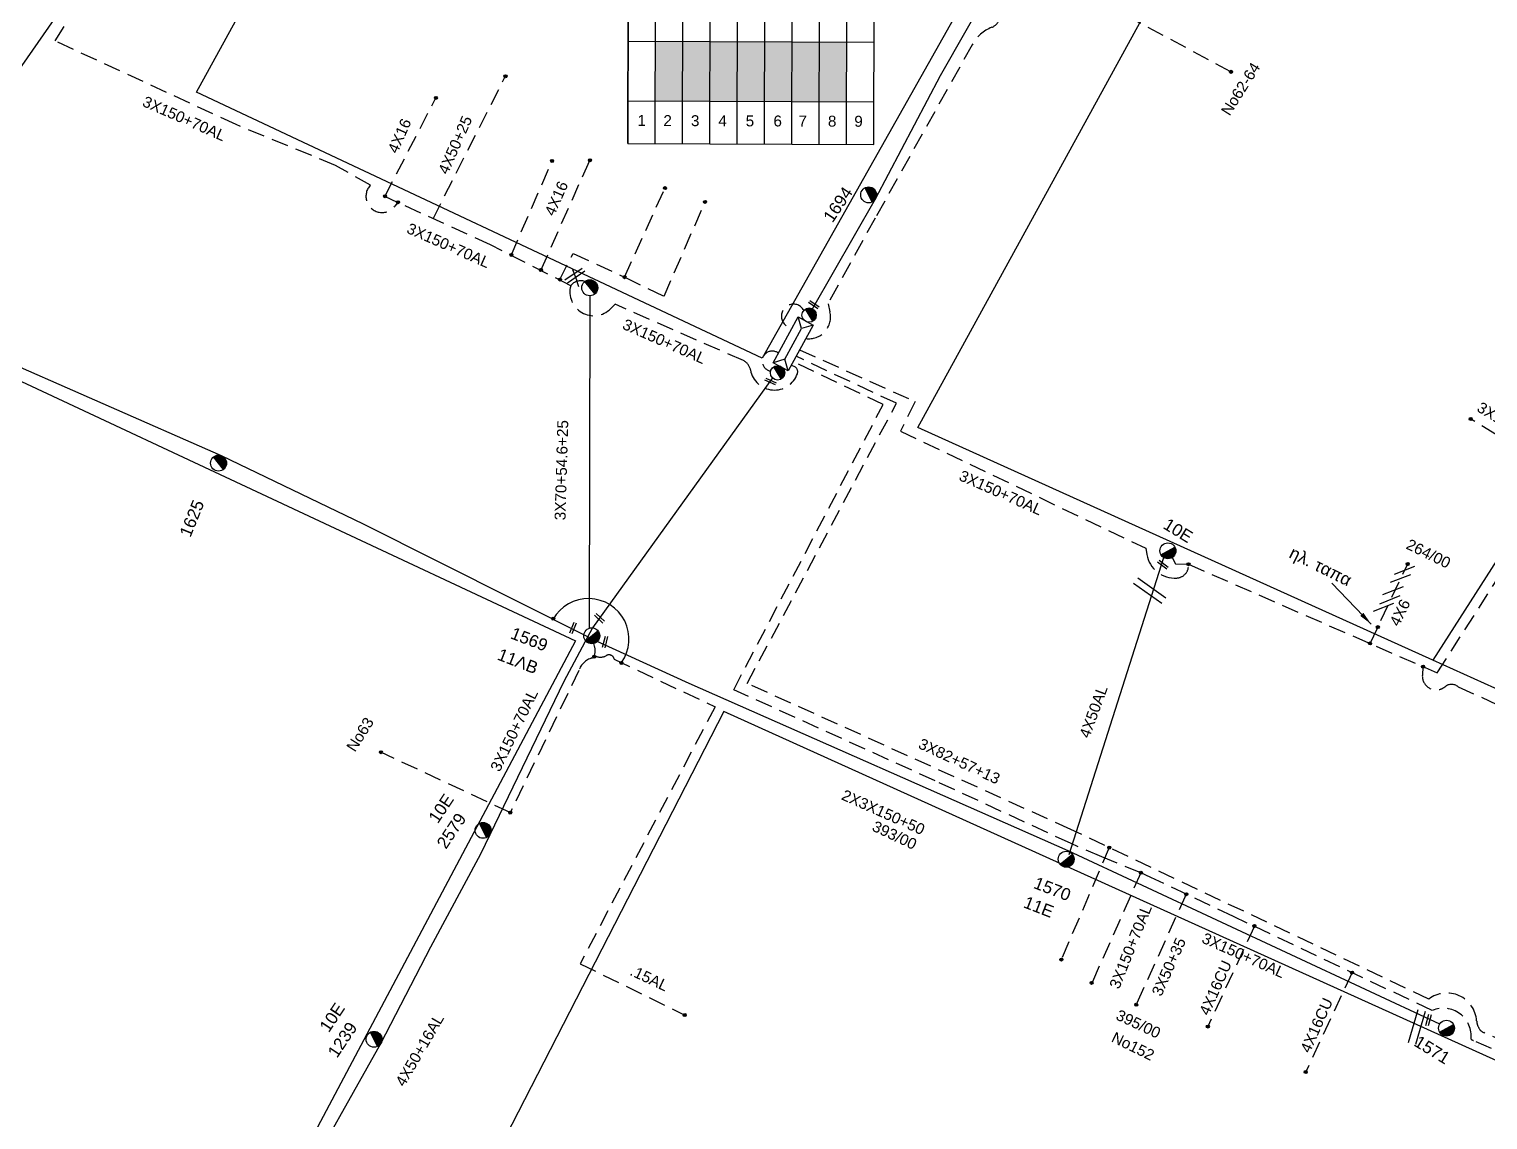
# Model space of a CAD drawing. Header units: millimetres. Extents: x 2662 to 4998, y 438 to 1235.
# Drawn here: x 4689.3 to 4797.9, y 828.7 to 909.9 of the extents above; entities that cross this region are included whole.
import ezdxf
from ezdxf.enums import TextEntityAlignment as Align

# ---------------------------------------------------------------- set-up
doc = ezdxf.new("R2010")
doc.units = ezdxf.units.MM
doc.linetypes.add('DASHED', pattern=[19.05, 12.7, -6.35])
for name, color, linetype in [('Άγνωστα', 7, 'Continuous'), ('Ασφαλειοκιβώτια Χ.Τ 9 αναχωρήσεων', 7, 'Continuous'), ('Γυμνά εναέρια ΧΤ και ΦΟΠ (3Φ)   4x50+16AL', 7, 'Continuous'), ('Εναέρια παροχή ΧΤ 4x16', 7, 'SYN_LINE'), ('Επιγραφές - Σχήματα', 7, 'Continuous'), ('Καλώδια ΧΤ   15AL', 7, 'DASHED'), ('Καλώδια ΧΤ   3x150+70 XLPE', 7, 'DASHED'), ('Καλώδια ΧΤ   3x150+70AL', 7, 'DASHED'), ('Καλώδια ΧΤ   3x150AL+50CU', 7, 'DASHED'), ('Καλώδια ΧΤ   4x50AL', 7, 'DASHED'), ('Μηχανική τομή', 7, 'Continuous'), ('Στύλος ΦΜ', 7, 'Continuous'), ('Στύλος ΦΜ @ 1', 7, 'Continuous'), ('Συνδέσεις', 7, 'Continuous'), ('Συνεστραμμένα ΧΤ   3x70+54.6+25 AL', 7, 'SYN_LINE'), ('Συνεστραμμενα ΧΤ  4Χ120+25 Al', 7, 'Continuous'), ('Τομή', 7, 'Continuous'), ('Υποσταθμός εναέριος 2 στύλων', 7, 'Continuous'), ('Υποσταθμός πόλεως', 7, 'Continuous'), ('Υπόβαθρο ΔΕΗ', 7, 'Continuous'), ('Υπόγεια καλώδια Παροχών ΧΤ   4x16CU', 7, 'DASHED'), ('Υπόγεια καλώδια Παροχών ΧΤ   4x6', 7, 'DASHED')]:
    doc.layers.add(name, color=color, linetype=linetype)
doc.styles.add('arial', font='ARIAL.TTF')
doc.styles.get("Standard").update_dxf_attribs({"font": 'ARIAL.TTF'})
doc.linetypes.add('SYN_LINE', pattern='A,0.5,-0.0001,["/\\/\\/\\/",Standard,S=0.1,R=0,X=0,Y=-0.05],-0.25', length=0.7501)
doc.dimstyles.new('ISO-25', dxfattribs={"dimtxt": 2.5, "dimasz": 2.5, "dimexe": 1.25, "dimexo": 0.625, "dimtad": 1, "dimtxsty": 'Standard', "dimcen": 2.5, "dimadec": 0, "dimazin": 0, "dimtfac": 1, "dimtmove": 0, "dimatfit": 3, "dimfxl": 1, "dimarcsym": 0})

# ---------------------------------------------------------------- blocks, each defined once
blk = doc.blocks.new('ΤΟΜΗ')
at = {"layer": 'Τομή', "ltscale": 40}
for p, q in [((-5.68, 0), (5.68, 0)), ((5.68, -2.33), (-5.68, -2.33))]:
    blk.add_line(p, q, dxfattribs=at)
blk = doc.blocks.new('ΜΗΧΑΝΙΚΗ ΤΟΜΗ')
at = {"layer": 'Μηχανική τομή', "ltscale": 40}
for p, q in [((-1.89, 0.78), (1.89, 0.78)), ((1.89, 0), (-1.89, 0))]:
    blk.add_line(p, q, dxfattribs=at)
blk = doc.blocks.new('ΥΠΑΡΧΩΝ ΤΣΙΜΕΝΤΕΝΙΟΣ ΣΤΥΛΟΣ')
at = {"layer": 'Στύλος ΦΜ'}
blk.add_hatch(color=7, dxfattribs=at).paths.add_polyline_path([(-1.29, -2.28, 0.574793), (2.62, 0, 0.268822), (1.3, 2.27)])
at = {"layer": 'Στύλος ΦΜ', "color": 7}
blk.add_line((-1.29, -2.28), (1.3, 2.27), dxfattribs=at)
blk.add_circle((0, 0), 2.62, dxfattribs=at)
at = {"layer": 'Στύλος ΦΜ', "flags": 4}
for tag, p in [('ΑΡΙΘΜΟΣ', (-4.68, 8.05)), ('ΤΥΠΟΣ', (-4.91, 3.03))]:
    blk.add_attdef(tag, p, '', height=4, dxfattribs=at)
blk = doc.blocks.new('ΥΠΟΣΤΑΘΜΟΣ ΕΝΑΕΡΙΟΣ ΕΠΙ 2 ΣΤΥΛΩΝ')
at = {"layer": 'Υποσταθμός εναέριος 2 στύλων', "linetype": 'Continuous'}
for points in [[(-11.97, -2.11, 0.574793), (-8.45, -0.07, 0.268822), (-9.64, 1.98)], [(9.68, -2.15, 0.574793), (13.19, -0.1, 0.268822), (12.01, 1.95)]]:
    blk.add_hatch(color=256, dxfattribs=at).paths.add_polyline_path(points)
for p, q in [((-11.97, -2.11), (-9.64, 1.98)), ((9.68, -2.15), (12.01, 1.95))]:
    blk.add_line(p, q, dxfattribs=at)
for centre in [(-10.81, -0.07), (10.84, -0.1)]:
    blk.add_circle(centre, 2.36, dxfattribs=at)
at = {"layer": 'Υποσταθμός πόλεως', "linetype": 'Continuous', "ltscale": 40}
blk.add_lwpolyline([(-8.57, 2.82), (8.57, 2.82), (8.57, -2.82), (-8.57, -2.82)], close=True, dxfattribs=at)
for points in [[(-5.75, 0), (-8.57, 2.82)], [(-8.57, -2.82), (-5.75, 0)], [(-5.75, 0), (5.75, 0)], [(5.75, 0), (8.57, 2.82)], [(8.57, -2.82), (5.75, 0)]]:
    blk.add_lwpolyline(points, dxfattribs=at)
at = {"layer": 'Υποσταθμός εναέριος 2 στύλων', "ltscale": 40, "flags": 1}
for tag, p in [('ΜΕΤΑΣΧΗΜΑΤΙΣΜΟΣ', (14.09, 2.51)), ('ΙΣΧΥΣ', (14.07, -0.28)), ('ΑΡΙΘΜΟΣ', (14.19, -3))]:
    blk.add_attdef(tag, p, '', height=1.8, dxfattribs=at)
blk = doc.blocks.new('_ΣΥΝΔΕΣΗ')
at = {"layer": 'Συνδέσεις', "linetype": 'SYN_LINE', "ltscale": 40}
blk.add_hatch(color=256, dxfattribs=at).paths.add_polyline_path([(0.5, -0.01, 1), (-0.5, -0.01, 1)])
at = {"layer": 'Συνδέσεις'}
blk.add_circle((0, -0.01), 0.5, dxfattribs=at)
blk = doc.blocks.new('ΑΣΦΑΛΕΙΟΚΙΒΩΤΙΟ ΥΠΟΣΤΑΘΜΟΥ 9 ΑΝΑΧΩΡΗΣΕΩΝ')
at = {"layer": 'Ασφαλειοκιβώτια Χ.Τ 9 αναχωρήσεων', "ltscale": 40}
for p, q in [((-23.8, 40.36), (24.02, 40.36)), ((-9.72, 40.36), (-9.72, -40.64)), ((9.94, 40.36), (9.94, -40.64)), ((-23.8, 31.36), (24.02, 31.36)), ((-23.8, 22.36), (24.02, 22.36)), ((-23.8, 13.36), (24.02, 13.36)), ((-23.8, 4.36), (24.02, 4.36)), ((-23.8, -4.64), (24.02, -4.64)), ((-23.8, -13.64), (24.02, -13.64)), ((-23.8, -22.64), (24.02, -22.64)), ((-23.8, -31.64), (24.02, -31.64))]:
    blk.add_line(p, q, dxfattribs=at)
at = {"layer": 'Ασφαλειοκιβώτια Χ.Τ 9 αναχωρήσεων'}
blk.add_lwpolyline([(-23.8, -40.64), (24.02, -40.64), (24.02, 40.36), (-23.8, 40.36)], close=True, dxfattribs=at)
for s, p in [('1', (-17.96, 37.24)), ('2', (-17.96, 28.67)), ('3', (-17.96, 19.6)), ('4', (-17.96, 10.58)), ('5', (-17.96, 1.57)), ('6', (-17.96, -7.57)), ('7', (-17.96, -15.81)), ('8', (-17.96, -25.5)), ('9', (-17.96, -34.19))]:
    blk.add_text(s, height=3.6, rotation=270, dxfattribs=at).set_placement(p)
at = {"layer": 'Ασφαλειοκιβώτια Χ.Τ 9 αναχωρήσεων', "ltscale": 40}
for tag, height, p in [('ΟΝΟΜΑ', 5, (-0.16, 44.31)), ('ΚΕΙΜΕΝΟ 1', 2, (17.06, 35.59)), ('ΚΕΙΜΕΝΟ 2', 2, (17.06, 26.88)), ('ΚΕΙΜΕΝΟ 3', 2, (17.06, 17.69)), ('ΚΕΙΜΕΝΟ 4', 2, (17.06, 8.71)), ('ΚΕΙΜΕΝΟ 5', 2, (17.06, -0.13)), ('ΚΕΙΜΕΝΟ 6', 2, (17.06, -9.05)), ('ΚΕΙΜΕΝΟ 7', 2, (17.06, -18.13)), ('ΚΕΙΜΕΝΟ 8', 2, (17.06, -26.85)), ('ΚΕΙΜΕΝΟ 9', 2, (17.06, -35.99)), ('ΣΧ', 2, (-0.1, -42.64))]:
    blk.add_attdef(tag, text='', height=height, dxfattribs=at).set_placement(p, align=Align.MIDDLE_CENTER)
blk = doc.blocks.new('τομή_')
at = {"layer": 'Επιγραφές - Σχήματα'}
for p, q in [((-1.29, -0.22), (0.13, 0.75)), ((-1.08, -0.46), (0.34, 0.51)), ((-0.66, 0.62), (-0.29, -0.37))]:
    blk.add_line(p, q, dxfattribs=at)

msp = doc.modelspace()

# ---------------------------------------------------------------- hatches: boundary and pattern name
at = {"layer": 'Ασφαλειοκιβώτια Χ.Τ 9 αναχωρήσεων'}
h = msp.add_hatch(color=173, dxfattribs=at)
h.dxf.hatch_style = 1
h.paths.add_polyline_path([(4735.94, 909.02), (4735.93, 904.57), (4737.96, 904.57), (4737.98, 909.01)])
h = msp.add_hatch(color=1, dxfattribs=at)
h.dxf.hatch_style = 1
h.paths.add_polyline_path([(4737.98, 909.01), (4737.96, 904.57), (4739.99, 904.56), (4740.01, 909)])
h = msp.add_hatch(color=62, dxfattribs=at)
h.dxf.hatch_style = 1
h.paths.add_polyline_path([(4740.01, 909), (4739.99, 904.56), (4742.03, 904.55), (4742.04, 908.99)])
h = msp.add_hatch(color=151, dxfattribs=at)
h.dxf.hatch_style = 1
h.paths.add_polyline_path([(4742.04, 908.99), (4742.03, 904.55), (4744.06, 904.55), (4744.08, 908.99)])
h = msp.add_hatch(color=27, dxfattribs=at)
h.dxf.hatch_style = 1
h.paths.add_polyline_path([(4744.08, 908.99), (4744.06, 904.55), (4746.1, 904.54), (4746.11, 908.98)])
h = msp.add_hatch(color=85, dxfattribs=at)
h.dxf.hatch_style = 1
h.paths.add_polyline_path([(4746.11, 908.98), (4746.1, 904.54), (4748.13, 904.53), (4748.14, 908.97)])
h = msp.add_hatch(color=30, dxfattribs=at)
h.dxf.hatch_style = 1
h.paths.add_polyline_path([(4748.14, 908.97), (4748.13, 904.53), (4750.16, 904.52), (4750.18, 908.97)])

# ---------------------------------------------------------------- linework, layer by layer
at = {"layer": 'Άγνωστα', "color": 173, "linetype": 'SYN_LINE', "ltscale": 10}
msp.add_lwpolyline([(4747.62, 889.1), (4752.31, 897.28), (4757.14, 906.46), (4761.07, 913.37), (4764.48, 919.56), (4766.28, 923.31), (4769.21, 928.42), (4771.91, 933.1), (4774, 936.84), (4779.09, 945.68), (4779.68, 946.7), (4782.84, 952.85), (4785.6, 957.08), (4785.6, 957.08), (4791, 966.78), (4795.56, 975.82), (4796.54, 977.41)], dxfattribs=at)
at = {"layer": 'Άγνωστα', "color": 27, "linetype": 'DASHED', "ltscale": 0.1}
for points in [[(4719.39, 895.81), (4724.76, 906.38)], [(4725.2, 893.08), (4728.23, 900.07)], [(4728.81, 891.24), (4729.81, 893.23), (4733.63, 891.47), (4736.63, 898.05)], [(4733.65, 891.45), (4736.58, 890.04), (4739.61, 897.02)]]:
    msp.add_lwpolyline(points, dxfattribs=at)
at = {"layer": 'Άγνωστα', "color": 30, "linetype": 'DASHED', "ltscale": 0.1}
msp.add_lwpolyline([(4809.21, 830.03), (4801.16, 833.69), (4797.57, 835.24, -0.167593), (4797.2, 835.59, -0.105701), (4797.04, 836.12, 0.59196), (4793.48, 837.74), (4766.85, 850.36), (4742.77, 861.23), (4753.87, 882.07), (4746.4, 885.57)], format="xyb", dxfattribs=at)
at = {"layer": 'Άγνωστα', "color": 4}
msp.add_lwpolyline([(4730.8, 865.22), (4730.8, 865.22)], dxfattribs=at)
at = {"layer": 'Άγνωστα', "color": 30, "linetype": 'DASHED', "ltscale": 0.1}
msp.add_lwpolyline([(4769.7, 849.01), (4766.14, 840.68)], dxfattribs=at)
at = {"layer": 'Άγνωστα', "color": 85, "linetype": 'DASHED', "ltscale": 0.1}
msp.add_lwpolyline([(4775.43, 845.54), (4771.71, 837.32)], dxfattribs=at)
at = {"layer": 'Άγνωστα'}
msp.add_arc((4730.95, 864.52), 3.02, 324.6937, 150.6401, dxfattribs=at)
at = {"layer": 'Γυμνά εναέρια ΧΤ και ΦΟΠ (3Φ)   4x50+16AL', "color": 1, "ltscale": 40}
for points in [[(4731.06, 864.63), (4714.21, 873.08), (4703.66, 878.17), (4677.22, 889.76)], [(4744.64, 883.97), (4731.26, 865.36), (4729.11, 861.37), (4722.91, 848.53), (4719.21, 841.59), (4715.49, 834.41), (4709.15, 823.15), (4706.67, 819.08), (4701.44, 809.12), (4696.88, 800.79)], [(4766.71, 848.5), (4773.76, 870.59)], [(4794.29, 835.88), (4766.64, 848.77), (4738.45, 861.23), (4731.61, 864.35), (4731.32, 864.49)]]:
    msp.add_lwpolyline(points, dxfattribs=at)
at = {"layer": 'Εναέρια παροχή ΧΤ 4x16', "color": 27, "linetype": 'DASHED', "ltscale": 0.1}
for points in [[(4715.8, 897.45), (4719.58, 904.76)], [(4727.41, 891.96), (4731.04, 900.13)]]:
    msp.add_lwpolyline(points, dxfattribs=at)
at = {"layer": 'Καλώδια ΧΤ   15AL', "color": 1, "ltscale": 0.1}
msp.add_lwpolyline([(4731.38, 863.27), (4731.58, 863.22, 0.207003), (4732.29, 863.3, -0.515881), (4732.87, 863.03), (4740.38, 859.48), (4730.33, 840.36), (4738.12, 836.55)], format="xyb", dxfattribs=at)
at = {"layer": 'Καλώδια ΧΤ   3x150+70 XLPE', "color": 1, "ltscale": 0.1}
msp.add_lwpolyline([(4731.32, 864.19), (4731.39, 864.01, -0.200632), (4731.38, 863.27, -0.223153), (4731.21, 863.12, 0.246612), (4730.24, 862.18), (4725.13, 851.61), (4715.5, 856.11)], format="xyb", dxfattribs=at)
at = {"layer": 'Καλώδια ΧΤ   3x150+70AL', "color": 27, "ltscale": 0.1}
for points in [[(4714.73, 898.31), (4712.12, 899.78), (4704.74, 902.81), (4691.26, 909.04), (4694.4, 913.9), (4698.02, 919.2), (4699.1, 920.84), (4699.42, 920.89, 0.297981), (4700.1, 921.51, 0.372185), (4699.13, 923.44, 28.22159)], [(4716.77, 897.01), (4716.55, 896.73, -1.049079), (4714.73, 898.31, -0.425832)], [(4746.05, 884.92), (4746.28, 884.8, -0.37749), (4746.5, 884.27, -0.771028), (4743.01, 884.55, 0.240408), (4742.48, 885.25), (4732.93, 889.44), (4732.6, 889.11, -0.767707), (4729.63, 890.82), (4723.67, 893.86), (4715.8, 897.45)]]:
    msp.add_lwpolyline(points, format="xyb", dxfattribs=at)
at = {"layer": 'Καλώδια ΧΤ   3x150+70AL', "color": 62, "ltscale": 0.1}
msp.add_lwpolyline([(4778.76, 906.74), (4771.16, 910.81)], dxfattribs=at)
at = {"layer": 'Καλώδια ΧΤ   3x150+70AL', "color": 151, "ltscale": 0.1}
for points in [[(4793.22, 862.4), (4794.11, 862.01), (4818.12, 899.5), (4810.34, 903.84)], [(4803.41, 876.77), (4796.6, 880.9)], [(4774.38, 870.59), (4774.64, 870.12), (4775.6, 870.1), (4793.22, 862.4)]]:
    msp.add_lwpolyline(points, dxfattribs=at)
for points in [[(4793.04, 862.47), (4793.04, 862.47), (4793, 861.84, 0.531836), (4794.36, 860.8, 0.090281), (4794.69, 860.98, -0.354222), (4795.66, 860.98), (4821.86, 849.06), (4842.5, 894.38), (4842.5, 894.38), (4842.5, 894.38)], [(4746.66, 886.05), (4755.26, 882.2), (4754.17, 879.99), (4772.43, 871.29), (4772.5, 870.83, 0.388248), (4774.74, 869.07, 0.423312), (4775.6, 870.1, -0.942338)]]:
    msp.add_lwpolyline(points, format="xyb", dxfattribs=at)
at = {"layer": 'Καλώδια ΧΤ   3x150+70AL', "color": 85, "linetype": 'DASHED', "ltscale": 0.1}
msp.add_lwpolyline([(4808.78, 829.07), (4806.86, 830.18), (4796.8, 834.65, -0.035628), (4796.63, 834.74, 0.575907), (4793.74, 836.88), (4778.94, 843.88), (4772.81, 846.78), (4772.06, 847.14), (4769.14, 848.31), (4766.86, 849.31), (4756.74, 853.98), (4741.76, 860.76), (4752.88, 881.98), (4746.18, 885.16)], format="xyb", dxfattribs=at)
msp.add_lwpolyline([(4772.06, 847.14), (4768.43, 838.98)], dxfattribs=at)
at = {"layer": 'Καλώδια ΧΤ   3x150+70AL', "color": 27, "ltscale": 0.1}
msp.add_arc((4730.38, 890.24), 0.948, 71.353, 141.7205, dxfattribs=at)
at = {"layer": 'Καλώδια ΧΤ   3x150AL+50CU', "color": 62, "linetype": 'DASHED', "ltscale": 0.1}
msp.add_lwpolyline([(4761.24, 911.74), (4761.4, 911.5, -0.484262), (4760.96, 910.05, 0.178479), (4759.51, 908.76), (4752.29, 895.86), (4748.78, 889.48), (4748.92, 888.88, -0.527083), (4747.12, 886.89, -29.841433)], format="xyb", dxfattribs=at)
at = {"layer": 'Καλώδια ΧΤ   3x150AL+50CU', "color": 173, "linetype": 'DASHED', "ltscale": 0.1}
msp.add_arc((4746.2, 888.56), 0.891, 29.257, 263.207, dxfattribs=at)
at = {"layer": 'Καλώδια ΧΤ   3x150AL+50CU', "color": 1, "linetype": 'DASHED', "ltscale": 0.1}
msp.add_arc((4744.63, 885.21), 0.748, 52.6094, 260.7991, dxfattribs=at)
at = {"layer": 'Συνεστραμμένα ΧΤ   3x70+54.6+25 AL', "color": 1, "linetype": 'SYN_LINE', "ltscale": 10}
msp.add_lwpolyline([(4731.03, 865.34), (4731.09, 890.12)], dxfattribs=at)
at = {"layer": 'Συνεστραμμενα ΧΤ  4Χ120+25 Al', "color": 85, "linetype": 'SYN_LINE', "ltscale": 10}
msp.add_lwpolyline([(4677.1, 890.42), (4691.98, 911.78), (4691.98, 911.78), (4698.99, 921.58), (4698.99, 921.58), (4711.39, 931.2), (4716.96, 935.3), (4727.38, 954.51), (4733.87, 966.6), (4739, 975.96), (4739.79, 976.06), (4747.93, 990.7), (4752.24, 999.02), (4753.23, 1001.01)], dxfattribs=at)
at = {"layer": 'Υπόβαθρο ΔΕΗ'}
for points in [[(4748.02, 989.42), (4789.57, 966.47), (4743.89, 885.43), (4701.8, 905.23), (4748.02, 989.42)], [(4799.98, 961.45), (4856.99, 928.85), (4841.49, 894.4), (4819.17, 902.65), (4793.79, 862.96), (4755.47, 880.26), (4799.98, 961.45)], [(4841.49, 894.4), (4821.47, 850.46), (4793.79, 862.96)], [(4730.1, 891.14), (4730.21, 890.77)], [(4654.03, 822.55), (4687.19, 884.43), (4729.99, 864.4), (4696.56, 801.37), (4654.03, 822.55)], [(4790.92, 869.36), (4792.44, 869.96)], [(4790.07, 867.84), (4791.59, 868.43)], [(4790.62, 868.75), (4792.15, 869.34)], [(4789.36, 866.61), (4790.89, 867.2)], [(4789.83, 867.16), (4791.36, 867.76)], [(4811.44, 827.32), (4741.03, 859.13), (4708.51, 795.77)]]:
    msp.add_lwpolyline(points, dxfattribs=at)
at = {"layer": 'Υπόγεια καλώδια Παροχών ΧΤ   4x16CU', "color": 85, "linetype": 'DASHED', "ltscale": 0.1}
for points in [[(4780.5, 843.15), (4777.04, 835.69)], [(4787.77, 839.71), (4784.32, 832.31)]]:
    msp.add_lwpolyline(points, dxfattribs=at)
at = {"layer": 'Υπόγεια καλώδια Παροχών ΧΤ   4x6', "color": 151, "ltscale": 0.1}
msp.add_lwpolyline([(4789.11, 864.19), (4791.91, 870.12)], dxfattribs=at)

# ---------------------------------------------------------------- block references
at = {"layer": 'Ασφαλειοκιβώτια Χ.Τ 9 αναχωρήσεων', "xscale": 0.2259914949150555, "yscale": 0.2259914949150555, "zscale": 0.2259914949150555, "rotation": 89.79863056021844}
msp.add_blockref('ΑΣΦΑΛΕΙΟΚΙΒΩΤΙΟ ΥΠΟΣΤΑΘΜΟΥ 9 ΑΝΑΧΩΡΗΣΕΩΝ', (4743.02, 906.74), dxfattribs=at)
at = {"layer": 'Επιγραφές - Σχήματα', "xscale": 0.9039659796602221, "yscale": 0.9039659796602221, "zscale": 0.9039659796602221}
msp.add_blockref('τομή_', (4730.37, 891.46), dxfattribs=at)
at = {"layer": 'Μηχανική τομή', "xscale": 0.2259914949150552, "yscale": 0.2259914949150552, "zscale": 0.2259914949150552}
for p, rotation in [((4747.67, 889.34), 325.5221977491868), ((4744.47, 883.61), 335.6989880412953), ((4773.64, 869.99), 322.0199227656035), ((4731.84, 866.14), 136.9168442256899), ((4729.72, 865.39), 248.0620220653244), ((4732.1, 864.34), 255.0626396658143), ((4793.37, 836.19), 255.0626396658143)]:
    msp.add_blockref('ΜΗΧΑΝΙΚΗ ΤΟΜΗ', p, dxfattribs=dict(at, rotation=rotation))
at = {"layer": 'Στύλος ΦΜ @ 1', "ltscale": 40}
ref = msp.add_blockref('ΥΠΑΡΧΩΝ ΤΣΙΜΕΝΤΕΝΙΟΣ ΣΤΥΛΟΣ', (4751.8, 897.58), dxfattribs=dict(at, xscale=0.2259914949150554, yscale=0.2259914949150554, zscale=0.2259914949150554, rotation=56.23684076332))
ref.add_attrib('ΤΥΠΟΣ', '1694', (4749.11, 895.45), dxfattribs={"layer": 'Στύλος ΦΜ', "height": 0.904, "rotation": 56.2368, "flags": 4})
at = {"layer": 'Στύλος ΦΜ @ 1', "ltscale": 40, "xscale": 0.2259914949150555, "yscale": 0.2259914949150555, "zscale": 0.2259914949150555, "rotation": 67.8816802366378}
msp.add_blockref('ΥΠΑΡΧΩΝ ΤΣΙΜΕΝΤΕΝΙΟΣ ΣΤΥΛΟΣ', (4731.05, 890.67), dxfattribs=at)
at = {"layer": 'Στύλος ΦΜ @ 1', "ltscale": 40}
ref = msp.add_blockref('ΥΠΑΡΧΩΝ ΤΣΙΜΕΝΤΕΝΙΟΣ ΣΤΥΛΟΣ', (4703.43, 877.62), dxfattribs=dict(at, xscale=0.2259914949150555, yscale=0.2259914949150555, zscale=0.2259914949150555, rotation=67.8816802366378))
ref.add_attrib('ΤΥΠΟΣ', '1625', (4701.33, 872.04), dxfattribs={"layer": 'Στύλος ΦΜ', "height": 0.904, "rotation": 67.8817, "flags": 4})
ref = msp.add_blockref('ΥΠΑΡΧΩΝ ΤΣΙΜΕΝΤΕΝΙΟΣ ΣΤΥΛΟΣ', (4774.07, 871.09), dxfattribs=dict(at, xscale=0.2259914949150554, yscale=0.2259914949150554, zscale=0.2259914949150554, rotation=328.5155825786242))
ref.add_attrib('ΤΥΠΟΣ', '10E', (4773.64, 872.81), dxfattribs={"layer": 'Στύλος ΦΜ', "height": 0.904, "rotation": 328.5156, "flags": 4})
ref = msp.add_blockref('ΥΠΑΡΧΩΝ ΤΣΙΜΕΝΤΕΝΙΟΣ ΣΤΥΛΟΣ', (4731.2, 864.77), dxfattribs=dict(at, xscale=0.2259914949150554, yscale=0.2259914949150554, zscale=0.2259914949150554, rotation=338.7830553996886))
ref.add_attrib('ΤΥΠΟΣ', '1569', (4725.08, 864.6), dxfattribs={"layer": 'Στύλος ΦΜ', "height": 0.904, "rotation": 338.7831, "flags": 4})
ref.add_attrib('ΑΡΙΘΜΟΣ', '11ΛB', (4724.1, 863.02), dxfattribs={"layer": 'Στύλος ΦΜ', "height": 0.904, "rotation": 338.7831, "flags": 4})
ref = msp.add_blockref('ΥΠΑΡΧΩΝ ΤΣΙΜΕΝΤΕΝΙΟΣ ΣΤΥΛΟΣ', (4723.11, 850.29), dxfattribs=dict(at, xscale=0.2259914949150554, yscale=0.2259914949150554, zscale=0.2259914949150554, rotation=56.23684076332))
ref.add_attrib('ΤΥΠΟΣ', '10Ε', (4719.74, 850.74), dxfattribs={"layer": 'Στύλος ΦΜ', "height": 0.904, "rotation": 56.2368, "flags": 4})
ref.add_attrib('ΑΡΙΘΜΟΣ', '2579', (4720.35, 848.84), dxfattribs={"layer": 'Στύλος ΦΜ', "height": 0.904, "rotation": 56.2368, "flags": 4})
ref = msp.add_blockref('ΥΠΑΡΧΩΝ ΤΣΙΜΕΝΤΕΝΙΟΣ ΣΤΥΛΟΣ', (4766.5, 848.14), dxfattribs=dict(at, xscale=0.2259914949150553, yscale=0.2259914949150553, zscale=0.2259914949150553, rotation=338.7830553996886))
ref.add_attrib('ΤΥΠΟΣ', '1570', (4764, 846.02), dxfattribs={"layer": 'Στύλος ΦΜ', "height": 0.904, "rotation": 338.7831, "flags": 4})
ref.add_attrib('ΑΡΙΘΜΟΣ', '11E', (4763.25, 844.58), dxfattribs={"layer": 'Στύλος ΦΜ', "height": 0.904, "rotation": 338.7831, "flags": 4})
ref = msp.add_blockref('ΥΠΑΡΧΩΝ ΤΣΙΜΕΝΤΕΝΙΟΣ ΣΤΥΛΟΣ', (4715, 834.74), dxfattribs=dict(at, xscale=0.2259914949150554, yscale=0.2259914949150554, zscale=0.2259914949150554, rotation=56.23684076332))
ref.add_attrib('ΤΥΠΟΣ', '10E', (4711.63, 835.19), dxfattribs={"layer": 'Στύλος ΦΜ', "height": 0.904, "rotation": 56.2368, "flags": 4})
ref.add_attrib('ΑΡΙΘΜΟΣ', '1239', (4712.24, 833.29), dxfattribs={"layer": 'Στύλος ΦΜ', "height": 0.904, "rotation": 56.2368, "flags": 4})
ref = msp.add_blockref('ΥΠΑΡΧΩΝ ΤΣΙΜΕΝΤΕΝΙΟΣ ΣΤΥΛΟΣ', (4794.8, 835.57), dxfattribs=dict(at, xscale=0.2259914949150554, yscale=0.2259914949150554, zscale=0.2259914949150554, rotation=328.5155825786242))
ref.add_attrib('ΤΥΠΟΣ', '1571', (4792.3, 834.31), dxfattribs={"layer": 'Στύλος ΦΜ', "height": 0.904, "rotation": 328.5156, "flags": 4})
at = {"layer": 'Συνδέσεις', "xscale": 0.2259914949150555, "yscale": 0.2259914949150555, "zscale": 0.2259914949150555}
for p in [(4724.78, 906.41), (4778.76, 906.74), (4719.6, 904.8), (4728.25, 900.11), (4731.06, 900.16), (4715.82, 897.48), (4736.65, 898.09), (4716.79, 897.04), (4739.63, 897.06), (4725.22, 893.11), (4727.42, 891.99), (4728.83, 891.28), (4733.64, 891.46), (4796.6, 880.9), (4775.6, 870.1), (4791.91, 870.12), (4728.33, 866.05), (4789.69, 865.42), (4789.11, 864.2), (4731.39, 863.22), (4733.41, 862.75), (4793.05, 862.48), (4715.51, 856.11), (4725.13, 851.61), (4769.7, 849.01), (4772.06, 847.14), (4775.44, 845.54), (4780.5, 843.18), (4766.14, 840.68), (4768.39, 838.94), (4787.77, 839.71), (4771.71, 837.32), (4738.12, 836.55), (4777.04, 835.69), (4784.32, 832.31)]:
    msp.add_blockref('_ΣΥΝΔΕΣΗ', p, dxfattribs=at)
at = {"layer": 'Τομή', "xscale": 0.2259914949150553, "yscale": 0.2259914949150553, "zscale": 0.2259914949150553}
for p, rotation in [((4772.56, 867.92), 144.5032479407536), ((4792.34, 835.73), 73.65316399513411)]:
    msp.add_blockref('ΤΟΜΗ', p, dxfattribs=dict(at, rotation=rotation))
at = {"layer": 'Υποσταθμός εναέριος 2 στύλων', "xscale": 0.2259914949150555, "yscale": 0.2259914949150555, "zscale": 0.2259914949150555, "rotation": 61.40539519443112}
msp.add_blockref('ΥΠΟΣΤΑΘΜΟΣ ΕΝΑΕΡΙΟΣ ΕΠΙ 2 ΣΤΥΛΩΝ', (4746.18, 886.49), dxfattribs=at)

# ---------------------------------------------------------------- texts
at = {"layer": 'Άγνωστα', "ltscale": 40, "attachment_point": 1, "style": 'arial'}
for s, insert, char_height, width, rotation in [('Νο62-64', (4777.97, 903.84), 0.814, 4.0999, 57.7847), ('4X50+25', (4719.73, 899.37), 0.814, 62.5458, 66.1299), ('3X70+54.6+25', (4728.43, 873.38), 0.8136, 62.5458, 88.3802), ('264/00', (4792.08, 872.02), 0.814, 3.5136, 333.8442), ('Νο63', (4712.89, 856.5), 0.814, 2.6715, 57.7847), ('3X82+57+13', (4755.77, 857.18), 0.814, 62.5458, 335.0653), ('2X3X150+50', (4750.04, 853.36), 0.814, 62.5458, 335.9544), ('393/00', (4752.33, 851.04), 0.814, 62.5458, 334.8012), ('3X50+35', (4772.83, 838.21), 0.814, 62.5458, 66.0223), ('395/00', (4770.47, 836.99), 0.814, 62.5458, 334.935), ('Νο152', (4770.15, 835.33), 0.814, 62.5458, 333.8741)]:
    msp.add_mtext(s, dxfattribs=dict(at, insert=insert, char_height=char_height, width=width, rotation=rotation))
at = {"layer": 'Γυμνά εναέρια ΧΤ και ΦΟΠ (3Φ)   4x50+16AL', "ltscale": 40, "insert": (4716.54, 831.56), "char_height": 0.814, "width": 5.7724, "attachment_point": 1, "rotation": 59.9305, "style": 'arial'}
msp.add_mtext('4X50+16AL', dxfattribs=at)
at = {"layer": 'Εναέρια παροχή ΧΤ 4x16', "ltscale": 40, "char_height": 0.814, "width": 62.5458, "attachment_point": 1, "rotation": 66.1299, "style": 'arial'}
for insert in [(4715.98, 900.93), (4727.65, 896.27)]:
    msp.add_mtext('4X16', dxfattribs=dict(at, insert=insert))
at = {"layer": 'Επιγραφές - Σχήματα', "ltscale": 40, "insert": (4783.42, 871.46), "char_height": 0.8499, "width": 8.9841, "attachment_point": 1, "rotation": 333.5781, "style": 'arial'}
msp.add_mtext('{\\H1.0833x;ηλ. ταπα}', dxfattribs=at)
at = {"layer": 'Καλώδια ΧΤ   15AL', "ltscale": 40, "insert": (4734.31, 840.29), "char_height": 0.814, "width": 62.5458, "attachment_point": 1, "rotation": 334.8012, "style": 'arial'}
msp.add_mtext('.15AL', dxfattribs=at)
at = {"layer": 'Καλώδια ΧΤ   3x150+70AL', "ltscale": 40, "char_height": 0.814, "width": 62.5458, "attachment_point": 1, "style": 'arial'}
for insert, rotation in [((4698.02, 904.97), 336.1699), ((4717.68, 895.53), 336.1699), ((4733.74, 888.39), 336.1699), ((4797.41, 882.23), 328.568), ((4758.78, 877.13), 336.1699), ((4723.61, 854.94), 64.1069), ((4769.68, 838.73), 68.1211), ((4776.85, 842.71), 335.9544)]:
    msp.add_mtext('3X150+70AL', dxfattribs=dict(at, insert=insert, rotation=rotation))
at = {"layer": 'Καλώδια ΧΤ   4x50AL', "ltscale": 40, "insert": (4767.45, 857.37), "char_height": 0.814, "width": 62.5458, "attachment_point": 1, "rotation": 69.8825, "style": 'arial'}
msp.add_mtext('4X50AL', dxfattribs=at)
at = {"layer": 'Υπόγεια καλώδια Παροχών ΧΤ   4x16CU', "ltscale": 40, "char_height": 0.814, "width": 62.5458, "attachment_point": 1, "rotation": 66.0223, "style": 'arial'}
for insert in [(4776.36, 836.78), (4783.88, 833.99)]:
    msp.add_mtext('4X16CU', dxfattribs=dict(at, insert=insert))
at = {"layer": 'Υπόγεια καλώδια Παροχών ΧΤ   4x6', "ltscale": 40, "insert": (4790.52, 865.76), "char_height": 0.814, "width": 2.6715, "attachment_point": 1, "rotation": 64.121, "style": 'arial'}
msp.add_mtext('4X6', dxfattribs=at)

# ---------------------------------------------------------------- leaders
at = {"layer": 'Επιγραφές - Σχήματα', "ltscale": 40}
msp.add_leader([(4789.19, 865.64), (4786.26, 868.69)], dimstyle='ISO-25', override={"dimasz": 1, "dimtad": 0}, dxfattribs=at)

doc.saveas('drawing.dxf')
